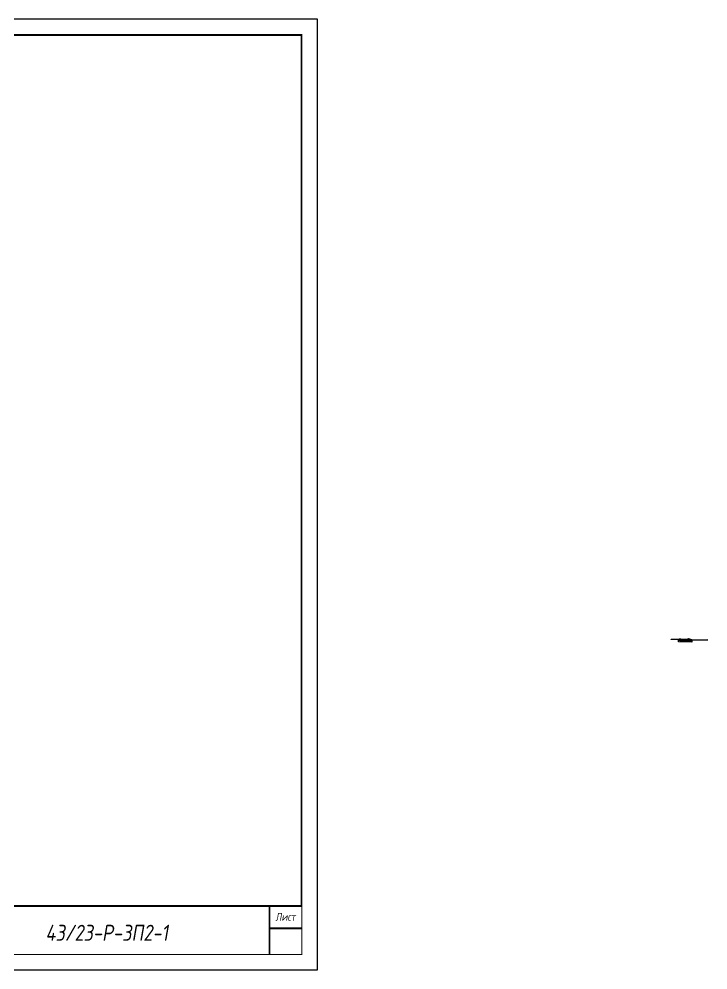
# Model space of a CAD drawing. Extents: x -717 to 1451, y -133302 to 233.
# Drawn here: x 296.7 to 512, y -129311.4 to -129014.4 of the extents above; entities that cross this region are included whole.
import ezdxf
from ezdxf.enums import TextEntityAlignment as Align

# ---------------------------------------------------------------- set-up
doc = ezdxf.new("R2010")
doc.units = 0
doc.layers.add('Зарамочное оформление', color=7, linetype='Continuous')
doc.layers.add('Объём_2650', color=7, linetype='Continuous')
doc.layers.add('Объём_2563', color=7, linetype='Continuous', true_color=0xff8000)
doc.layers.add('Объём_2570', color=7, linetype='Continuous', true_color=0x80ff00)
doc.styles.add('М', font='romand.shx', dxfattribs={"width": 0.8, "oblique": 10, "height": 2.5})

msp = doc.modelspace()

# ---------------------------------------------------------------- linework, layer by layer
at = {"flags": 128}
msp.add_lwpolyline([(-30.054, -129311.421), (389.946, -129311.421), (389.946, -129014.421), (-30.054, -129014.421)], close=True, dxfattribs=at)
at = {"const_width": 0.6, "flags": 128}
msp.add_lwpolyline([(-10.054, -129306.421), (384.946, -129306.421), (384.946, -129019.421), (-10.054, -129019.421)], close=True, dxfattribs=at)
at = {"layer": 'Объём_2563', "color": 250, "flags": 128}
msp.add_lwpolyline([(506.955, -129208.673), (503.25, -129208.599), (503.066, -129208.416), (502.766, -129208.41), (502.766, -129208.38), (503.046, -129208.38), (503.046, -129208.18), (502.946, -129208.18), (502.946, -129208.017), (503.51, -129208.042), (503.51, -129208.167), (503.79, -129208.167), (503.79, -129208.059), (505.59, -129208.094), (505.59, -129208.208), (505.87, -129208.208), (505.87, -129208.008), (505.77, -129208.008), (505.77, -129207.908), (506.266, -129207.97), (506.955, -129208.429), (506.955, -129208.673), (506.955, -129208.673)], dxfattribs=at)
at = {"layer": 'Объём_2570', "flags": 128}
msp.add_lwpolyline([(500.437, -129208.213), (500.437, -129208.063), (501.391, -129208.068), (504.856, -129208.147), (506.955, -129208.161), (506.955, -129208.311), (506.955, -129208.311), (506.955, -129208.311), (504.856, -129208.297), (501.391, -129208.218), (500.437, -129208.213), (500.437, -129208.213)], dxfattribs=at)
at = {"layer": 'Объём_2650', "color": 6, "flags": 128}
msp.add_lwpolyline([(506.955, -129209.069), (502.766, -129208.944), (502.766, -129208.249), (504.856, -129208.297), (511.955, -129208.344), (511.955, -129208.348), (506.955, -129208.429), (506.955, -129209.069), (506.955, -129209.069)], dxfattribs=at)

# ---------------------------------------------------------------- texts
at = {"linetype": 'Continuous', "style": 'М', "oblique": 10, "width": 0.8}
msp.add_text('422', height=2.5, dxfattribs=at).set_placement((380.312, -129302.509), align=Align.MIDDLE)

# ---------------------------------------------------------------- next in the draw order: wipeouts: each hides what was drawn before it
at = {"linetype": 'Continuous'}
msp.add_wipeout([(199.946, -129291.421), (384.946, -129291.421), (384.946, -129306.421), (199.946, -129306.421)], dxfattribs=at).dxf.layer = 'Зарамочное оформление'

# ---------------------------------------------------------------- next in the draw order: linework, layer by layer
at = {"layer": 'Зарамочное оформление', "linetype": 'Continuous', "lineweight": -3, "const_width": 0.6, "flags": 128}
for points in [[(199.946, -129306.421), (199.946, -129291.421), (384.946, -129291.421)], [(374.946, -129291.421), (374.946, -129306.421)], [(374.946, -129298.421), (384.946, -129298.421)]]:
    msp.add_lwpolyline(points, dxfattribs=at)

# ---------------------------------------------------------------- next in the draw order: texts
at = {"linetype": 'Continuous', "insert": (324.131, -129299.803), "char_height": 5, "width": 110, "attachment_point": 5, "style": 'М'}
msp.add_mtext('43/23-Р-ЗП2-1', dxfattribs=at)
at = {"layer": 'Зарамочное оформление', "linetype": 'Continuous', "style": 'М', "oblique": 10, "width": 0.8}
msp.add_text('Лист', height=2.5, dxfattribs=at).set_placement((379.946, -129294.828), align=Align.MIDDLE_CENTER)

doc.saveas('drawing.dxf')
